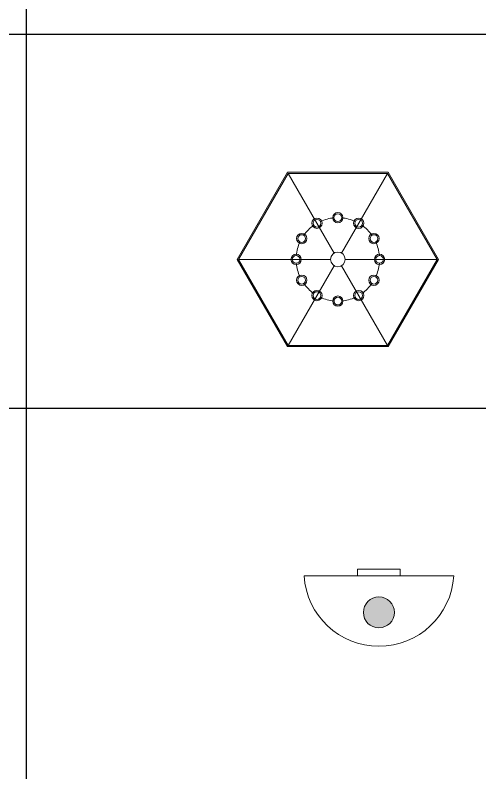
# Model space of a CAD drawing. Header units: inches. Extents: x 258415 to 640093, y 441672 to 945769.
# Drawn here: x 299586 to 300005, y 462089 to 462773 of the extents above; entities that cross this region are included whole.
import ezdxf

# ---------------------------------------------------------------- set-up
doc = ezdxf.new("R2010")
doc.units = ezdxf.units.IN
doc.header["$MEASUREMENT"] = 0
for name, color, linetype in [('brass', 40, 'Continuous'), ('CQ SPOT DETAIL DIMENSION', 9, 'Continuous'), ('CQ-legend tex box', 3, 'Continuous'), ('E-LITE-FIXT-NORM-CEILING', 3, 'Continuous')]:
    doc.layers.add(name, color=color, linetype=linetype)
doc.layers.add('CQ lighting plan', color=7, linetype='Continuous', lineweight=0)
doc.layers.add('Glass', color=4, linetype='Continuous', lineweight=0)

# ---------------------------------------------------------------- blocks, each defined once
blk = doc.blocks.new('A$C25F31BD3')
at = {"lineweight": 0}
h = blk.add_hatch(color=40, dxfattribs=at)
h.dxf.hatch_style = 1
h.set_gradient(color1=(255, 191, 0), tint=1, name='SPHERICAL')
h.paths.add_polyline_path([(33.1, 92.1, 1), (-33.1, 92.1, 1)])
at = {"layer": 'brass', "color": 4, "lineweight": 0}
blk.add_line((-160, 14), (160, 14), dxfattribs=at)
blk.add_lwpolyline([(-45.7, 14), (45.7, 14), (45.7, 0), (-45.7, 0)], close=True, dxfattribs=at)
at = {"layer": 'brass', "lineweight": 0}
blk.add_circle((0, 92.1), 33.1, dxfattribs=at)
at = {"layer": 'brass', "color": 4, "lineweight": 0}
blk.add_arc((0, 4.3), 160.3, 3.4479, 176.5521, dxfattribs=at)
blk = doc.blocks.new('A$C0E773A1C')
at = {"layer": 'Glass'}
for p, q in [((0, 239), (0, 17.6)), ((-207, 119.5), (-15.3, 8.8)), ((207, 119.5), (15.3, 8.8)), ((-207, -119.5), (-15.3, -8.8)), ((0, -239), (0, -17.6)), ((207, -119.5), (15.3, -8.8))]:
    blk.add_line(p, q, dxfattribs=at)
for points in [[(-210, -121.2), (0, -242.5), (210, -121.2), (210, 121.2), (0, 242.5), (-210, 121.2)], [(-207, -119.5), (0, -239), (207, -119.5), (207, 119.5), (0, 239), (-207, 119.5)]]:
    blk.add_lwpolyline(points, close=True, dxfattribs=at)
for centre, radius in [((0, 100.5), 12.4), ((0, 100.5), 9.26), ((-50.2, 87), 12.4), ((-50.2, 87), 9.26), ((50.2, 87), 12.4), ((50.2, 87), 9.26), ((-87, 50.2), 12.4), ((-87, 50.2), 9.26), ((87, 50.2), 12.4), ((87, 50.2), 9.26), ((-100.5, 0), 12.4), ((-100.5, 0), 9.26), ((0, 0), 17.6), ((100.5, 0), 12.4), ((100.5, 0), 9.26), ((-87, -50.2), 12.4), ((-87, -50.2), 9.26), ((87, -50.2), 12.4), ((87, -50.2), 9.26), ((-50.2, -87), 12.4), ((-50.2, -87), 9.26), ((0, -100.5), 12.4), ((50.2, -87), 12.4), ((50.2, -87), 9.26), ((0, -100.5), 9.26)]:
    blk.add_circle(centre, radius, dxfattribs=at)
for start, end in [(95.282, 114.718), (65.282, 84.718), (125.282, 144.718), (35.282, 54.718), (155.282, 174.718), (5.282, 24.718), (185.282, 204.718), (335.282, 354.718), (215.282, 234.718), (305.282, 324.718), (245.282, 264.718), (275.282, 294.718)]:
    blk.add_arc((0, 0), 100.5, start, end, dxfattribs=at)
blk = doc.blocks.new('SMDS')
at = {"layer": 'CQ-legend tex box'}
for p, q in [((385062.59, 476469.48), (385062.57, 472716.65)), ((384632.85, 476073.37), (386097.21, 476073.37)), ((384632.85, 475735.97), (386097.21, 475735.97))]:
    blk.add_line(p, q, dxfattribs=at)
at = {"layer": 'CQ lighting plan', "xscale": 0.3749999999999999, "yscale": 0.3749999999999999, "zscale": 0.3749999999999999, "rotation": 29.99999999999999}
blk.add_blockref('A$C0E773A1C', (385344.23, 475870.16), dxfattribs=at)
at = {"layer": 'E-LITE-FIXT-NORM-CEILING', "xscale": 0.4225, "yscale": 0.4225, "zscale": 0.4225, "rotation": 180.0000000000249}
blk.add_blockref('A$C25F31BD3', (385381.33, 475590.49), dxfattribs=at)

msp = doc.modelspace()

# ---------------------------------------------------------------- block references
at = {"layer": 'CQ SPOT DETAIL DIMENSION'}
msp.add_blockref('SMDS', (-85467.189, -13317.368), dxfattribs=at)

doc.saveas('drawing.dxf')
